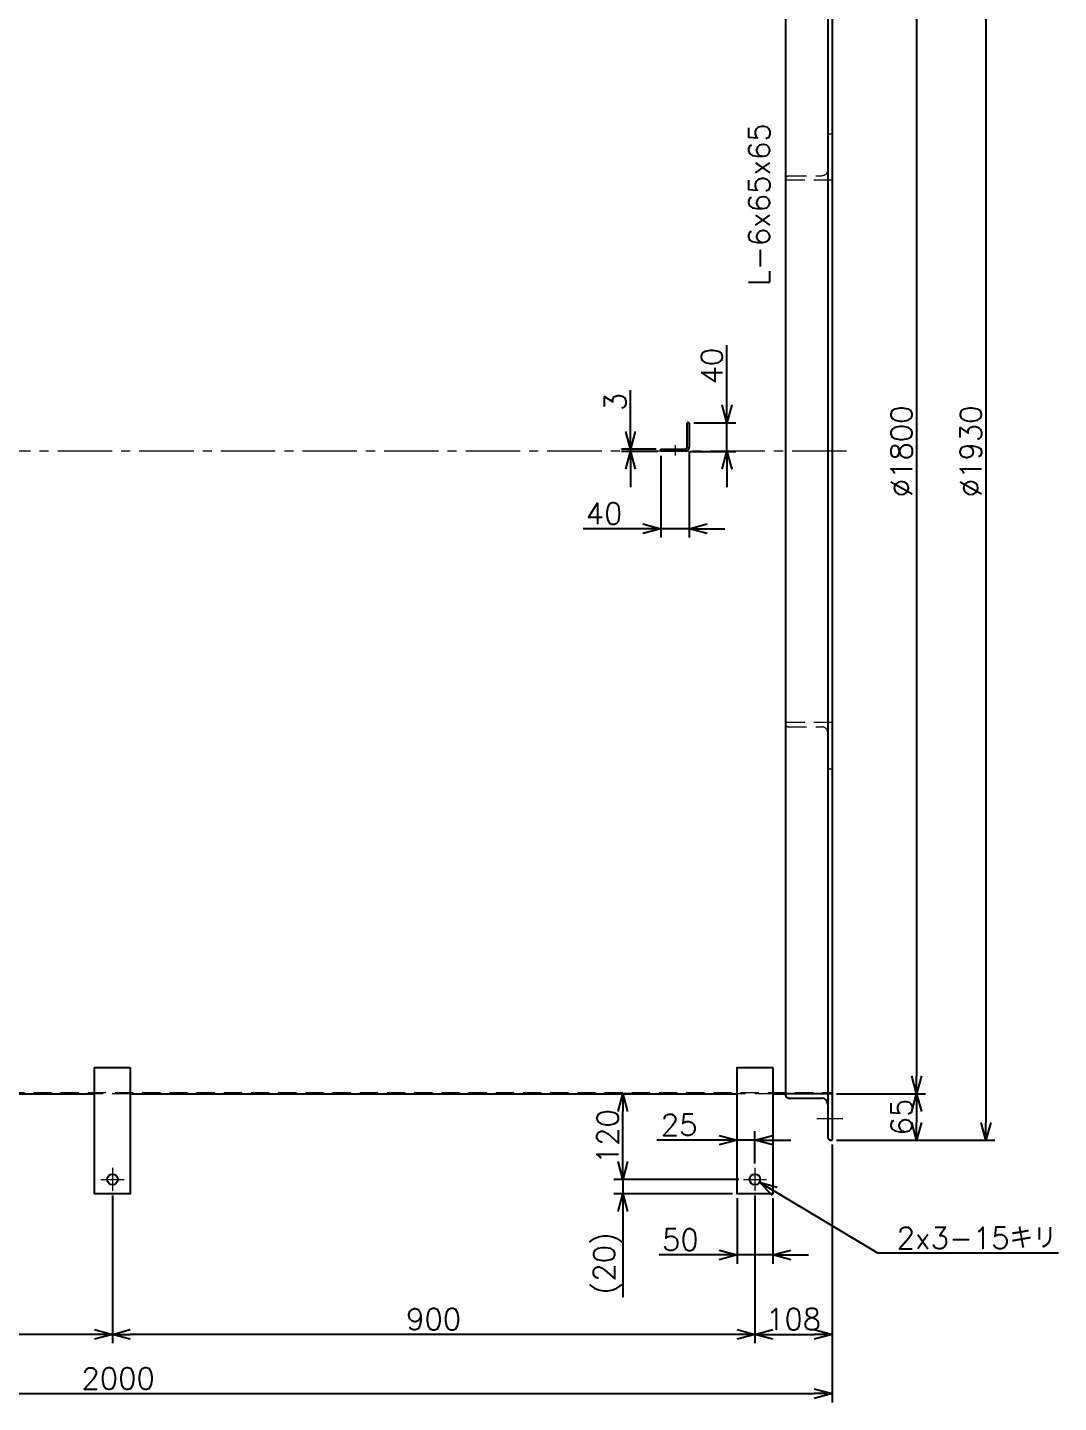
# Model space of a CAD drawing. Header units: millimetres. Extents: x 0 to 8282, y -48 to 5829.
# Drawn here: x 4286 to 5730, y 2698 to 4624 of the extents above; entities that cross this region are included whole.
import ezdxf

# ---------------------------------------------------------------- set-up
doc = ezdxf.new("R2010")
doc.units = ezdxf.units.MM
doc.header["$LTSCALE"] = 4
doc.header["$PDMODE"] = 99
doc.header["$PDSIZE"] = 1
doc.linetypes.add('CENTER2', pattern=[28.575, 19.05, -3.175, 3.175, -3.175])
doc.linetypes.add('HIDDEN', pattern=[9.525, 6.35, -3.175])
for name, color, linetype, lineweight in [('04_HIDDEN', 2, 'HIDDEN', 13), ('05_CENTER', 4, 'CENTER2', 13), ('08_DIM', 3, 'Continuous', 13)]:
    doc.layers.add(name, color=color, linetype=linetype, lineweight=lineweight)
doc.styles.add('KSS_TXT', font='txt.shx', dxfattribs={"bigfont": 'extfont2.shx'})
doc.dimstyles.new('KSS_DIM', dxfattribs={"dimscale": 10, "dimtxt": 3, "dimasz": 2.5, "dimexe": 1.25, "dimexo": 0.625, "dimtad": 1, "dimdsep": 46, "dimtxsty": 'KSS_TXT', "dimblk": 'OPEN30', "dimcen": 0, "dimazin": 2, "dimtfac": 0.75, "dimtmove": 0, "dimatfit": 3, "dimldrblk": 'OPEN30', "dimfxl": 1.25, "dimtolj": 1, "dimarcsym": 0})
doc.dimstyles.new('KSS_DIM$3', dxfattribs={"dimscale": 10, "dimtxt": 3, "dimasz": 2.5, "dimexe": 1.25, "dimexo": 0.625, "dimtad": 1, "dimtih": 1, "dimtoh": 1, "dimdsep": 46, "dimtxsty": 'KSS_TXT', "dimblk": 'OPEN30', "dimcen": 0, "dimazin": 2, "dimtfac": 0.75, "dimtofl": 0, "dimtmove": 0, "dimatfit": 3, "dimldrblk": 'OPEN30', "dimfxl": 1.25, "dimtolj": 1, "dimarcsym": 0})

# ---------------------------------------------------------------- blocks, each defined once
blk = doc.blocks.new('A$C318E24B0_1_1_1')
at = {"color": 0}
for p, q in [((0, 0), (0, -65)), ((0, 0), (65, 0)), ((65, -2), (65, 0)), ((6, -61), (6, -14.5)), ((14.5, -6), (61, -6)), ((2, -65), (0, -65))]:
    blk.add_line(p, q, dxfattribs=at)
for centre, radius, start, end in [((14.5, -14.5), 8.5, 90, 180), ((61, -2), 4, 270, 0), ((2, -61), 4, 270, 0)]:
    blk.add_arc(centre, radius, start, end, dxfattribs=at)
blk = doc.blocks.new('A$C6847E5D4')
at = {"color": 0}
for p, q in [((-40, 0), (-6, 0)), ((-40, 0), (-40, -3)), ((-6, -3), (-40, -3)), ((-3, -40), (-3, -6)), ((0, -6), (0, -40)), ((0, -40), (-3, -40))]:
    blk.add_line(p, q, dxfattribs=at)
for radius in [6, 3]:
    blk.add_arc((-6, -6), radius, 0, 90, dxfattribs=at)
at = {"layer": '04_HIDDEN'}
for p, q in [((0, -14.5), (-3, -14.5)), ((0, -25.5), (-3, -25.5))]:
    blk.add_line(p, q, dxfattribs=at)
at = {"layer": '05_CENTER'}
blk.add_line((-8.7, -20), (5.7, -20), dxfattribs=at)
blk = doc.blocks.new('_Open30')
at = {"color": 0, "linetype": 'ByBlock', "lineweight": -2}
for p, q in [((-1, 0.268), (0, 0)), ((0, 0), (-1, -0.268)), ((0, 0), (-1, 0))]:
    blk.add_line(p, q, dxfattribs=at)
blk = doc.blocks.new('*D273')
at = {"layer": '08_DIM', "color": 0, "lineweight": -2, "transparency": 16777216}
for p, q in [((5419.2, 4930.6), (5543.9, 4930.6)), ((5531.4, 4905.6), (5531.4, 3155.6)), ((5419.2, 3130.6), (5543.9, 3130.6))]:
    blk.add_line(p, q, dxfattribs=at)
at = {"layer": 'Defpoints', "color": 0, "transparency": 16777216}
for p in [(5413, 4930.6), (5413, 3130.6), (5531.4, 3130.6)]:
    blk.add_point(p, dxfattribs=at)
at = {"layer": '08_DIM', "color": 0, "lineweight": -2, "transparency": 16777216, "xscale": 25, "yscale": 25, "zscale": 25}
for p, rotation in [((5531.4, 4930.6), 90), ((5531.4, 3130.6), 270)]:
    blk.add_blockref('_Open30', p, dxfattribs=dict(at, rotation=rotation))
at = {"layer": '08_DIM', "color": 0, "transparency": 16777216, "insert": (5510.1, 4030.6), "char_height": 30, "attachment_point": 5, "rotation": 90, "style": 'KSS_TXT'}
blk.add_mtext('\\A1;%%C1800', dxfattribs=at)
blk = doc.blocks.new('*D274')
at = {"layer": '08_DIM', "color": 0, "lineweight": -2, "transparency": 16777216}
for p, q in [((5419.2, 3130.6), (5543.9, 3130.6)), ((5531.4, 3105.6), (5531.4, 3090.6)), ((5419.2, 3065.6), (5543.9, 3065.6))]:
    blk.add_line(p, q, dxfattribs=at)
at = {"layer": 'Defpoints', "color": 0, "transparency": 16777216}
for p in [(5413, 3130.6), (5413, 3065.6), (5531.4, 3065.6)]:
    blk.add_point(p, dxfattribs=at)
at = {"layer": '08_DIM', "color": 0, "lineweight": -2, "transparency": 16777216, "xscale": 25, "yscale": 25, "zscale": 25}
for p, rotation in [((5531.4, 3130.6), 90), ((5531.4, 3065.6), 270)]:
    blk.add_blockref('_Open30', p, dxfattribs=dict(at, rotation=rotation))
at = {"layer": '08_DIM', "color": 0, "transparency": 16777216, "insert": (5510.1, 3098.1), "char_height": 30, "attachment_point": 5, "rotation": 90, "style": 'KSS_TXT'}
blk.add_mtext('\\A1;65', dxfattribs=at)
blk = doc.blocks.new('*D276')
at = {"layer": '08_DIM', "color": 0, "lineweight": -2, "transparency": 16777216}
for p, q in [((5280, 2984.4), (5280, 2892.4)), ((5330, 2984.4), (5330, 2892.4)), ((5255, 2904.9), (5171, 2904.9)), ((5330, 2904.9), (5280, 2904.9)), ((5355, 2904.9), (5380, 2904.9))]:
    blk.add_line(p, q, dxfattribs=at)
at = {"layer": 'Defpoints', "color": 0, "transparency": 16777216}
for p in [(5280, 2990.6), (5330, 2990.6), (5280, 2904.9)]:
    blk.add_point(p, dxfattribs=at)
at = {"layer": '08_DIM', "color": 0, "lineweight": -2, "transparency": 16777216, "xscale": 25, "yscale": 25, "zscale": 25}
blk.add_blockref('_Open30', (5280, 2904.9), dxfattribs=at)
at = {"layer": '08_DIM', "color": 0, "lineweight": -2, "transparency": 16777216, "xscale": 25, "yscale": 25, "zscale": 25, "rotation": 180}
blk.add_blockref('_Open30', (5330, 2904.9), dxfattribs=at)
at = {"layer": '08_DIM', "color": 0, "transparency": 16777216, "insert": (5200.5, 2926.2), "char_height": 30, "attachment_point": 5, "style": 'KSS_TXT'}
blk.add_mtext('\\A1;50', dxfattribs=at)
blk = doc.blocks.new('*D277')
at = {"layer": '08_DIM', "color": 0, "lineweight": -2, "transparency": 16777216}
for p, q in [((5413, 3059.4), (5413, 2781.1)), ((5305, 2988.2), (5305, 2781.1)), ((5330, 2793.6), (5388, 2793.6))]:
    blk.add_line(p, q, dxfattribs=at)
at = {"layer": 'Defpoints', "color": 0, "transparency": 16777216}
for p in [(5413, 3065.6), (5305, 2994.5), (5413, 2793.6)]:
    blk.add_point(p, dxfattribs=at)
at = {"layer": '08_DIM', "color": 0, "lineweight": -2, "transparency": 16777216, "xscale": 25, "yscale": 25, "zscale": 25, "rotation": 180}
blk.add_blockref('_Open30', (5305, 2793.6), dxfattribs=at)
at = {"layer": '08_DIM', "color": 0, "lineweight": -2, "transparency": 16777216, "xscale": 25, "yscale": 25, "zscale": 25}
blk.add_blockref('_Open30', (5413, 2793.6), dxfattribs=at)
at = {"layer": '08_DIM', "color": 0, "transparency": 16777216, "insert": (5359, 2814.8), "char_height": 30, "attachment_point": 5, "style": 'KSS_TXT'}
blk.add_mtext('\\A1;108', dxfattribs=at)
blk = doc.blocks.new('*D278')
at = {"layer": '08_DIM', "color": 0, "lineweight": -2, "transparency": 16777216}
for p, q in [((4405, 2988.2), (4405, 2781.1)), ((5305, 2988.2), (5305, 2781.1)), ((5280, 2793.6), (4430, 2793.6))]:
    blk.add_line(p, q, dxfattribs=at)
at = {"layer": 'Defpoints', "color": 0, "transparency": 16777216}
for p in [(4405, 2994.5), (5305, 2994.5), (4405, 2793.6)]:
    blk.add_point(p, dxfattribs=at)
at = {"layer": '08_DIM', "color": 0, "lineweight": -2, "transparency": 16777216, "xscale": 25, "yscale": 25, "zscale": 25, "rotation": 180}
blk.add_blockref('_Open30', (4405, 2793.6), dxfattribs=at)
at = {"layer": '08_DIM', "color": 0, "lineweight": -2, "transparency": 16777216, "xscale": 25, "yscale": 25, "zscale": 25}
blk.add_blockref('_Open30', (5305, 2793.6), dxfattribs=at)
at = {"layer": '08_DIM', "color": 0, "transparency": 16777216, "insert": (4855, 2814.8), "char_height": 30, "attachment_point": 5, "style": 'KSS_TXT'}
blk.add_mtext('\\A1;900', dxfattribs=at)
blk = doc.blocks.new('*D279')
at = {"layer": '08_DIM', "color": 0, "lineweight": -2, "transparency": 16777216}
for p, q in [((3505, 2988.2), (3505, 2781.1)), ((4405, 2988.2), (4405, 2781.1)), ((4380, 2793.6), (3530, 2793.6))]:
    blk.add_line(p, q, dxfattribs=at)
at = {"layer": 'Defpoints', "color": 0, "transparency": 16777216}
for p in [(3505, 2994.5), (4405, 2994.5), (3505, 2793.6)]:
    blk.add_point(p, dxfattribs=at)
at = {"layer": '08_DIM', "color": 0, "lineweight": -2, "transparency": 16777216, "xscale": 25, "yscale": 25, "zscale": 25, "rotation": 180}
blk.add_blockref('_Open30', (3505, 2793.6), dxfattribs=at)
at = {"layer": '08_DIM', "color": 0, "lineweight": -2, "transparency": 16777216, "xscale": 25, "yscale": 25, "zscale": 25}
blk.add_blockref('_Open30', (4405, 2793.6), dxfattribs=at)
at = {"layer": '08_DIM', "color": 0, "transparency": 16777216, "insert": (3955, 2814.8), "char_height": 30, "attachment_point": 5, "style": 'KSS_TXT'}
blk.add_mtext('\\A1;900', dxfattribs=at)
blk = doc.blocks.new('*D281')
at = {"layer": '08_DIM', "color": 0, "lineweight": -2, "transparency": 16777216}
for p, q in [((3413, 3119.4), (3413, 2698.1)), ((5413, 3059.4), (5413, 2698.1)), ((3438, 2710.6), (5388, 2710.6))]:
    blk.add_line(p, q, dxfattribs=at)
at = {"layer": 'Defpoints', "color": 0, "transparency": 16777216}
for p in [(3413, 3125.6), (5413, 3065.6), (5413, 2710.6)]:
    blk.add_point(p, dxfattribs=at)
at = {"layer": '08_DIM', "color": 0, "lineweight": -2, "transparency": 16777216, "xscale": 25, "yscale": 25, "zscale": 25, "rotation": 180}
blk.add_blockref('_Open30', (3413, 2710.6), dxfattribs=at)
at = {"layer": '08_DIM', "color": 0, "lineweight": -2, "transparency": 16777216, "xscale": 25, "yscale": 25, "zscale": 25}
blk.add_blockref('_Open30', (5413, 2710.6), dxfattribs=at)
at = {"layer": '08_DIM', "color": 0, "transparency": 16777216, "insert": (4413, 2731.9), "char_height": 30, "attachment_point": 5, "style": 'KSS_TXT'}
blk.add_mtext('\\A1;2000', dxfattribs=at)
blk = doc.blocks.new('*D293')
at = {"layer": '08_DIM', "color": 0, "lineweight": -2, "transparency": 16777216}
for p, q in [((5147.5, 3130.6), (5107.4, 3130.6)), ((5119.9, 3035.6), (5119.9, 3105.6)), ((5282.6, 3010.6), (5107.4, 3010.6))]:
    blk.add_line(p, q, dxfattribs=at)
at = {"layer": 'Defpoints', "color": 0, "transparency": 16777216}
for p in [(5119.9, 3130.6), (5153.7, 3130.6), (5288.8, 3010.6)]:
    blk.add_point(p, dxfattribs=at)
at = {"layer": '08_DIM', "color": 0, "lineweight": -2, "transparency": 16777216, "xscale": 25, "yscale": 25, "zscale": 25}
for p, rotation in [((5119.9, 3130.6), 90), ((5119.9, 3010.6), 270)]:
    blk.add_blockref('_Open30', p, dxfattribs=dict(at, rotation=rotation))
at = {"layer": '08_DIM', "color": 0, "transparency": 16777216, "insert": (5098.7, 3070.6), "char_height": 30, "attachment_point": 5, "rotation": 90, "style": 'KSS_TXT'}
blk.add_mtext('\\A1;120', dxfattribs=at)
blk = doc.blocks.new('*D294')
at = {"layer": '08_DIM', "color": 0, "lineweight": -2, "transparency": 16777216}
for p, q in [((5119.9, 3035.6), (5119.9, 3060.6)), ((5282.6, 3010.6), (5107.4, 3010.6)), ((5119.9, 3010.6), (5119.9, 2990.6)), ((5273.7, 2990.6), (5107.4, 2990.6)), ((5119.9, 2965.6), (5119.9, 2845.6))]:
    blk.add_line(p, q, dxfattribs=at)
at = {"layer": 'Defpoints', "color": 0, "transparency": 16777216}
for p in [(5288.8, 3010.6), (5119.9, 2990.6), (5280, 2990.6)]:
    blk.add_point(p, dxfattribs=at)
at = {"layer": '08_DIM', "color": 0, "lineweight": -2, "transparency": 16777216, "xscale": 25, "yscale": 25, "zscale": 25}
for p, rotation in [((5119.9, 3010.6), 270), ((5119.9, 2990.6), 90)]:
    blk.add_blockref('_Open30', p, dxfattribs=dict(at, rotation=rotation))
at = {"layer": '08_DIM', "color": 0, "transparency": 16777216, "insert": (5098.7, 2893.1), "char_height": 30, "attachment_point": 5, "rotation": 90, "style": 'KSS_TXT'}
blk.add_mtext('\\A1;(20)', dxfattribs=at)
blk = doc.blocks.new('*D301')
at = {"layer": '08_DIM', "color": 0, "lineweight": -2, "transparency": 16777216}
for p, q in [((5477.3, 2907.3), (5332.9, 2993.9)), ((5730.2, 2907.3), (5477.3, 2907.3))]:
    blk.add_line(p, q, dxfattribs=at)
at = {"layer": 'Defpoints', "color": 0, "transparency": 16777216}
for p in [(5298.6, 3014.5), (5311.4, 3006.8)]:
    blk.add_point(p, dxfattribs=at)
at = {"layer": '08_DIM', "color": 0, "lineweight": -2, "transparency": 16777216, "xscale": 25, "yscale": 25, "zscale": 25, "rotation": 149.0565824882864}
blk.add_blockref('_Open30', (5311.4, 3006.8), dxfattribs=at)
at = {"layer": '08_DIM', "color": 0, "transparency": 16777216, "insert": (5615.6, 2928.6), "char_height": 30, "attachment_point": 5, "style": 'KSS_TXT'}
blk.add_mtext('\\A1;2x3-15キリ', dxfattribs=at)
blk = doc.blocks.new('*D302')
at = {"layer": '08_DIM', "color": 0, "lineweight": -2, "transparency": 16777216}
for p, q in [((5419.2, 4995.6), (5641.1, 4995.6)), ((5628.6, 4970.6), (5628.6, 3090.6)), ((5419.2, 3065.6), (5641.1, 3065.6))]:
    blk.add_line(p, q, dxfattribs=at)
at = {"layer": 'Defpoints', "color": 0, "transparency": 16777216}
for p in [(5413, 4995.6), (5413, 3065.6), (5628.6, 3065.6)]:
    blk.add_point(p, dxfattribs=at)
at = {"layer": '08_DIM', "color": 0, "lineweight": -2, "transparency": 16777216, "xscale": 25, "yscale": 25, "zscale": 25}
for p, rotation in [((5628.6, 4995.6), 90), ((5628.6, 3065.6), 270)]:
    blk.add_blockref('_Open30', p, dxfattribs=dict(at, rotation=rotation))
at = {"layer": '08_DIM', "color": 0, "transparency": 16777216, "insert": (5607.3, 4030.6), "char_height": 30, "attachment_point": 5, "rotation": 90, "style": 'KSS_TXT'}
blk.add_mtext('\\A1;%%C1930', dxfattribs=at)
blk = doc.blocks.new('*D363')
at = {"layer": '08_DIM', "color": 0, "lineweight": -2, "transparency": 16777216}
for p, q in [((5130.6, 4058.6), (5130.6, 4116.1)), ((5166.7, 4033.6), (5118.1, 4033.6)), ((5168.9, 4030.6), (5118.1, 4030.6)), ((5130.6, 4030.6), (5130.6, 4033.6)), ((5130.6, 4005.6), (5130.6, 3980.6))]:
    blk.add_line(p, q, dxfattribs=at)
at = {"layer": 'Defpoints', "color": 0, "transparency": 16777216}
for p in [(5130.6, 4033.6), (5173, 4033.6), (5175.1, 4030.6)]:
    blk.add_point(p, dxfattribs=at)
at = {"layer": '08_DIM', "color": 0, "lineweight": -2, "transparency": 16777216, "xscale": 25, "yscale": 25, "zscale": 25}
for p, rotation in [((5130.6, 4033.6), 270), ((5130.6, 4030.6), 90)]:
    blk.add_blockref('_Open30', p, dxfattribs=dict(at, rotation=rotation))
at = {"layer": '08_DIM', "color": 0, "transparency": 16777216, "insert": (5109.3, 4099.9), "char_height": 30, "attachment_point": 5, "rotation": 90, "style": 'KSS_TXT'}
blk.add_mtext('\\A1;3', dxfattribs=at)
blk = doc.blocks.new('*D364')
at = {"layer": '08_DIM', "color": 0, "lineweight": -2, "transparency": 16777216}
for p, q in [((5265.7, 4095.6), (5265.7, 4179.4)), ((5219.2, 4070.6), (5278.2, 4070.6)), ((5265.7, 4030.6), (5265.7, 4070.6)), ((5213.2, 4030.6), (5278.2, 4030.6)), ((5265.7, 4005.6), (5265.7, 3980.6))]:
    blk.add_line(p, q, dxfattribs=at)
at = {"layer": 'Defpoints', "color": 0, "transparency": 16777216}
for p in [(5213, 4070.6), (5265.7, 4070.6), (5207, 4030.6)]:
    blk.add_point(p, dxfattribs=at)
at = {"layer": '08_DIM', "color": 0, "lineweight": -2, "transparency": 16777216, "xscale": 25, "yscale": 25, "zscale": 25}
for p, rotation in [((5265.7, 4070.6), 270), ((5265.7, 4030.6), 90)]:
    blk.add_blockref('_Open30', p, dxfattribs=dict(at, rotation=rotation))
at = {"layer": '08_DIM', "color": 0, "transparency": 16777216, "insert": (5244.4, 4150), "char_height": 30, "attachment_point": 5, "rotation": 90, "style": 'KSS_TXT'}
blk.add_mtext('\\A1;40', dxfattribs=at)
blk = doc.blocks.new('*D365')
at = {"layer": '08_DIM', "color": 0, "lineweight": -2, "transparency": 16777216}
for p, q in [((5213, 4030.4), (5213, 3909.8)), ((5173, 4024.4), (5173, 3909.8)), ((5148, 3922.3), (5064.2, 3922.3)), ((5213, 3922.3), (5173, 3922.3)), ((5238, 3922.3), (5263, 3922.3))]:
    blk.add_line(p, q, dxfattribs=at)
at = {"layer": 'Defpoints', "color": 0, "transparency": 16777216}
for p in [(5173, 4030.6), (5213, 4036.6), (5173, 3922.3)]:
    blk.add_point(p, dxfattribs=at)
at = {"layer": '08_DIM', "color": 0, "lineweight": -2, "transparency": 16777216, "xscale": 25, "yscale": 25, "zscale": 25}
blk.add_blockref('_Open30', (5173, 3922.3), dxfattribs=at)
at = {"layer": '08_DIM', "color": 0, "lineweight": -2, "transparency": 16777216, "xscale": 25, "yscale": 25, "zscale": 25, "rotation": 180}
blk.add_blockref('_Open30', (5213, 3922.3), dxfattribs=at)
at = {"layer": '08_DIM', "color": 0, "transparency": 16777216, "insert": (5093.6, 3943.5), "char_height": 30, "attachment_point": 5, "style": 'KSS_TXT'}
blk.add_mtext('\\A1;40', dxfattribs=at)
blk = doc.blocks.new('*D404')
at = {"layer": '08_DIM', "color": 0, "lineweight": -2, "transparency": 16777216}
for p, q in [((5255, 3065.7), (5167.5, 3065.7)), ((5280, 3033.1), (5280, 3078.2)), ((5305, 3065.7), (5280, 3065.7)), ((5305, 3033.1), (5305, 3078.2)), ((5330, 3065.7), (5355, 3065.7))]:
    blk.add_line(p, q, dxfattribs=at)
at = {"layer": 'Defpoints', "color": 0, "transparency": 16777216}
for p in [(5280, 3065.7), (5280, 3026.8), (5305, 3026.8)]:
    blk.add_point(p, dxfattribs=at)
at = {"layer": '08_DIM', "color": 0, "lineweight": -2, "transparency": 16777216, "xscale": 25, "yscale": 25, "zscale": 25}
blk.add_blockref('_Open30', (5280, 3065.7), dxfattribs=at)
at = {"layer": '08_DIM', "color": 0, "lineweight": -2, "transparency": 16777216, "xscale": 25, "yscale": 25, "zscale": 25, "rotation": 180}
blk.add_blockref('_Open30', (5305, 3065.7), dxfattribs=at)
at = {"layer": '08_DIM', "color": 0, "transparency": 16777216, "insert": (5198.7, 3087), "char_height": 30, "attachment_point": 5, "style": 'KSS_TXT'}
blk.add_mtext('\\A1;25', dxfattribs=at)

msp = doc.modelspace()

# ---------------------------------------------------------------- linework, layer by layer
at = {"color": 0}
for p, q in [((5406.9915, 4945.1413), (5406.9915, 3116.1413)), ((5347.9915, 4930.6413), (5347.9915, 3130.6413)), ((5412.9915, 4930.6413), (5412.9915, 3130.6413)), ((3529.9915, 3130.6413), (4379.9915, 3130.6413)), ((4429.9915, 3130.6413), (5279.9915, 3130.6413)), ((5329.9915, 3130.6413), (5347.9915, 3130.6413))]:
    msp.add_line(p, q, dxfattribs=at)
for points in [[(4429.9915, 3167.3744), (4429.9915, 2990.6413), (4379.9915, 2990.6413), (4379.9915, 3167.3744)], [(5329.9915, 3167.3744), (5329.9915, 2990.6413), (5279.9915, 2990.6413), (5279.9915, 3167.3744)]]:
    msp.add_lwpolyline(points, close=True)
for centre in [(4404.9915, 3010.6413), (5304.9915, 3010.6413)]:
    msp.add_circle(centre, 7.5)
at = {"layer": '04_HIDDEN'}
for p, q in [((3417.9915, 3132.6413), (5412.9915, 3132.6413)), ((4429.9915, 3130.6413), (4379.9915, 3130.6413)), ((5329.9915, 3130.6413), (5279.9915, 3130.6413))]:
    msp.add_line(p, q, dxfattribs=at)
at = {"layer": '05_CENTER'}
for p, q in [((5433.2047, 4030.6413), (3294.4585, 4030.6413)), ((5428.213, 3095.6413), (5391.7433, 3095.6413)), ((4404.9915, 3026.8057), (4404.9915, 2994.4769)), ((5304.9915, 3026.8057), (5304.9915, 2994.4769)), ((4388.8271, 3010.6413), (4421.1559, 3010.6413)), ((5288.8271, 3010.6413), (5321.1559, 3010.6413))]:
    msp.add_line(p, q, dxfattribs=at)

# ---------------------------------------------------------------- block references
at = {"rotation": 270}
msp.add_blockref('A$C6847E5D4', (5212.9915, 4030.6413), dxfattribs=at)
at = {"color": 0, "rotation": 270}
msp.add_blockref('A$C318E24B0_1_1_1', (5412.9915, 3130.6413), dxfattribs=at)
at = {"layer": '04_HIDDEN', "xscale": -1, "rotation": 270}
msp.add_blockref('A$C318E24B0_1_1_1', (5412.9915, 4410.6413), dxfattribs=at)
at = {"layer": '04_HIDDEN', "rotation": 270}
msp.add_blockref('A$C318E24B0_1_1_1', (5412.9915, 3650.6413), dxfattribs=at)

# ---------------------------------------------------------------- texts
at = {"layer": '08_DIM', "style": 'KSS_TXT'}
msp.add_text('L-6x65x65', height=30, rotation=90, dxfattribs=at).set_placement((5325.8228, 4262.6677))

# ---------------------------------------------------------------- dimensions: what is measured, and where the dimension line sits
at = {"layer": '08_DIM'}
for base, p1, p2, text, picture, middle in [((5628.5672, 3065.6413), (5412.9915, 4995.6413), (5412.9915, 3065.6413), '%%C<>', '*D302', (5607.3172, 4030.6413)), ((5531.3741, 3130.6413), (5412.9915, 4930.6413), (5412.9915, 3130.6413), '%%C<>', '*D273', (5510.1241, 4030.6413)), ((5119.9374, 2990.6413), (5288.8271, 3010.6413), (5279.9915, 2990.6413), '(<>)', '*D294', (5098.6874, 2893.1413))]:
    dim = msp.add_linear_dim(base=base, p1=p1, p2=p2, angle=90, text=text, dimstyle='KSS_DIM', dxfattribs=at)
    dim.commit()
    dim.dimension.update_dxf_attribs({"geometry": picture, "text_midpoint": middle})
for base, p1, p2, picture, middle in [((5265.6789, 4070.6413), (5206.9915, 4030.6413), (5212.9915, 4070.6413), '*D364', (5244.4289, 4150.0163)), ((5130.5847, 4033.6413), (5175.1184, 4030.6413), (5172.9915, 4033.6413), '*D363', (5109.3347, 4099.8913)), ((5119.9374, 3130.6413), (5288.8271, 3010.6413), (5153.7294, 3130.6413), '*D293', (5098.6874, 3070.6413)), ((5531.3741, 3065.6413), (5412.9915, 3130.6413), (5412.9915, 3065.6413), '*D274', (5510.1032, 3098.1413))]:
    dim = msp.add_linear_dim(base=base, p1=p1, p2=p2, angle=90, dimstyle='KSS_DIM', dxfattribs=at)
    dim.commit()
    dim.dimension.update_dxf_attribs({"geometry": picture, "text_midpoint": middle})
for base, p1, p2, picture, middle in [((5172.9915, 3922.2572), (5212.9915, 4036.6413), (5172.9915, 4030.6413), '*D365', (5093.6165, 3943.5072)), ((5412.9915, 2710.633), (3412.9915, 3125.6413), (5412.9915, 3065.6413), '*D281', (4412.9915, 2731.883)), ((5279.9915, 3065.6845), (5304.9915, 3026.8057), (5279.9915, 3026.8057), '*D404', (5198.7415, 3086.9553)), ((5412.9915, 2793.566), (5304.9915, 2994.4769), (5412.9915, 3065.6413), '*D277', (5358.9915, 2814.816)), ((3504.9915, 2793.566), (4404.9915, 2994.4769), (3504.9915, 2994.4769), '*D279', (3954.9915, 2814.816)), ((4404.9915, 2793.566), (5304.9915, 2994.4769), (4404.9915, 2994.4769), '*D278', (4854.9915, 2814.816)), ((5279.9915, 2904.9133), (5329.9915, 2990.6413), (5279.9915, 2990.6413), '*D276', (5200.5123, 2926.1841))]:
    dim = msp.add_linear_dim(base=base, p1=p1, p2=p2, dimstyle='KSS_DIM', dxfattribs=at)
    dim.commit()
    dim.dimension.update_dxf_attribs({"geometry": picture, "text_midpoint": middle})
dim = msp.add_diameter_dim_2p(p1=(5298.5589, 3014.4977), p2=(5311.4241, 3006.7849), text='2x3-<>キリ', dimstyle='KSS_DIM$3', override={"dimpost": '<>', "dimtix": 1}, dxfattribs=at)
dim.commit()
dim.dimension.update_dxf_attribs({"geometry": '*D301', "text_midpoint": (5615.5696, 2907.3276), "dimtype": 163})

doc.saveas('drawing.dxf')
